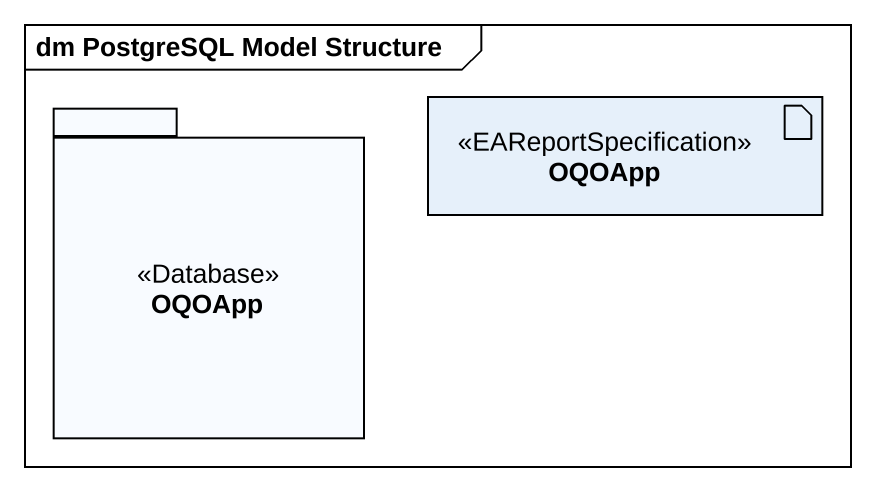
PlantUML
@startuml
mainframe dm PostgreSQL Model Structure
package OQOApp <<Database>> {
}
artifact "OQOApp" as OQOApp_2 <<EAReportSpecification>>
@enduml
